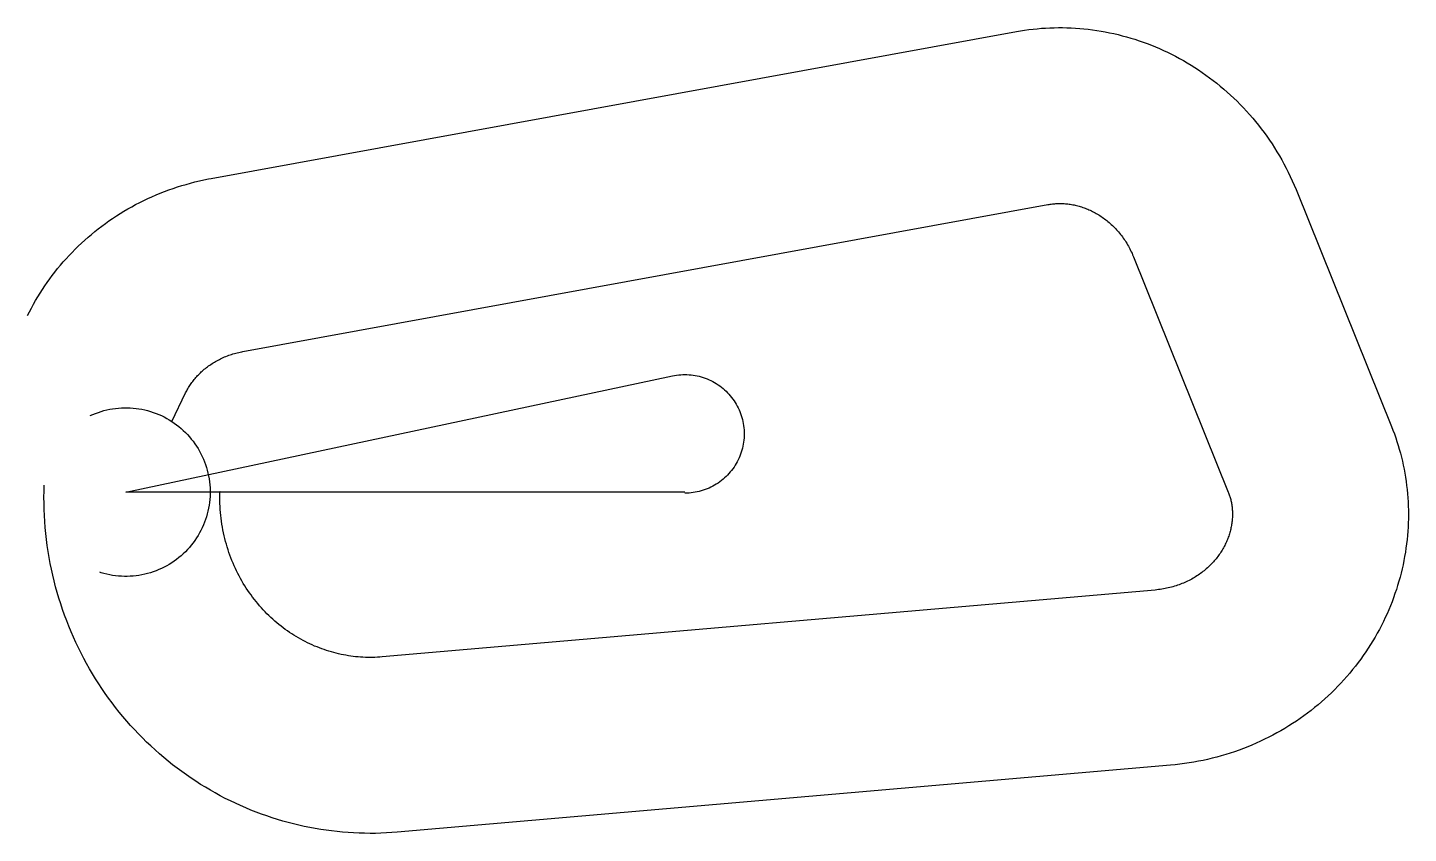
# Model space of a CAD drawing. Header units: metres. Extents: x -2567 to 33538, y -8926 to 12146.
import ezdxf

# ---------------------------------------------------------------- set-up
doc = ezdxf.new("R2010")
doc.units = ezdxf.units.M

msp = doc.modelspace()

# ---------------------------------------------------------------- linework, layer by layer
at = {"layer": 'Boundry', "color": 1}
for p, q in [((2231, 8200), (23287, 12043)), ((30619, 7868), (33095, 1718)), ((3057, 3675), (24113, 7518)), ((26352, 6150), (28828, 0)), ((1201, 1849), (1565, 2593)), ((26918, -2561), (6702, -4312)), ((27315, -7144), (7099, -8895))]:
    msp.add_line(p, q, dxfattribs=at)
at = {"layer": 'NorminalTrack', "color": 1}
msp.add_lwpolyline([(14616, 0), (0, 0), (14297, 3039), (14297, 3039), (14350, 3049), (14403, 3058), (14457, 3064), (14511, 3069), (14565, 3072), (14619, 3073), (14673, 3072), (14727, 3069), (14781, 3064), (14835, 3058), (14888, 3049), (14941, 3039), (14994, 3027), (15046, 3013), (15098, 2997), (15149, 2979), (15200, 2960), (15250, 2939), (15299, 2916), (15347, 2891), (15394, 2865), (15441, 2837), (15486, 2808), (15531, 2777), (15574, 2744), (15616, 2710), (15657, 2674), (15696, 2637), (15735, 2599), (15771, 2560), (15807, 2519), (15841, 2477), (15874, 2433), (15905, 2389), (15934, 2344), (15962, 2297), (15988, 2250), (16013, 2202), (16036, 2153), (16057, 2103), (16076, 2052), (16094, 2001), (16110, 1949), (16124, 1897), (16136, 1844), (16146, 1791), (16155, 1738), (16161, 1684), (16166, 1630), (16169, 1576), (16170, 1522), (16169, 1468), (16166, 1414), (16161, 1360), (16155, 1306), (16146, 1253), (16136, 1199), (16124, 1147), (16110, 1094), (16094, 1043), (16076, 992), (16057, 941), (16036, 891), (16013, 842), (15988, 794), (15962, 747), (15934, 700), (15905, 655), (15874, 610), (15841, 567), (15807, 525), (15771, 484), (15735, 445), (15696, 406), (15657, 369), (15616, 334), (15574, 300), (15531, 267), (15486, 236), (15441, 207), (15394, 179), (15347, 153), (15299, 128), (15250, 105), (15200, 84), (15149, 65), (15098, 47), (15046, 31), (14994, 17), (14941, 5), (14888, -5), (14835, -14), (14781, -20), (14727, -25), (14673, -28), (14619, -29)], dxfattribs=at)
at = {"layer": 'WindSpiral', "color": 5}
for points in [[(23287, 12043), (23395, 12062), (23503, 12079), (23612, 12094), (23722, 12107), (23832, 12118), (23942, 12128), (24052, 12135), (24163, 12141), (24274, 12144), (24385, 12146), (24497, 12146), (24608, 12143), (24720, 12139), (24832, 12133), (24943, 12125), (25055, 12115), (25167, 12103), (25279, 12089), (25390, 12073), (25502, 12055), (25613, 12035), (25725, 12013), (25836, 11989), (25946, 11963), (26057, 11935), (26167, 11905), (26277, 11873), (26386, 11840), (26495, 11804), (26603, 11766), (26711, 11727), (26818, 11685), (26925, 11642), (27031, 11596), (27137, 11549), (27242, 11500), (27346, 11449), (27449, 11396), (27552, 11341), (27654, 11284), (27754, 11225), (27854, 11165), (27954, 11103), (28052, 11038), (28149, 10973), (28245, 10905), (28340, 10835), (28434, 10764), (28527, 10691), (28619, 10616), (28709, 10540), (28799, 10462), (28887, 10382), (28973, 10301), (29059, 10218), (29143, 10133), (29226, 10047), (29307, 9959), (29387, 9870), (29466, 9779), (29543, 9687), (29618, 9593), (29692, 9498), (29765, 9401), (29836, 9303), (29905, 9204), (29972, 9103), (30038, 9001), (30102, 8898), (30165, 8793), (30226, 8687), (30284, 8580), (30342, 8472), (30397, 8363), (30450, 8252), (30502, 8141), (30552, 8028), (30600, 7915), (30619, 7868)], [(-2567, 4614), (-2518, 4714), (-2466, 4813), (-2413, 4911), (-2357, 5008), (-2300, 5105), (-2242, 5200), (-2181, 5295), (-2119, 5389), (-2055, 5482), (-1989, 5573), (-1922, 5664), (-1853, 5754), (-1782, 5843), (-1710, 5930), (-1636, 6017), (-1560, 6102), (-1483, 6186), (-1404, 6269), (-1324, 6350), (-1242, 6431), (-1159, 6510), (-1074, 6587), (-988, 6663), (-900, 6738), (-811, 6812), (-720, 6884), (-628, 6954), (-535, 7023), (-440, 7090), (-344, 7156), (-246, 7220), (-148, 7283), (-48, 7344), (53, 7403), (155, 7461), (258, 7517), (363, 7571), (468, 7624), (575, 7674), (682, 7723), (791, 7770), (901, 7815), (1011, 7859), (1122, 7900), (1235, 7940), (1348, 7978), (1462, 8013), (1577, 8047), (1692, 8079), (1808, 8109), (1925, 8137), (2042, 8163), (2161, 8187), (2231, 8200)], [(24113, 7518), (24142, 7523), (24171, 7528), (24200, 7532), (24230, 7535), (24260, 7538), (24290, 7541), (24321, 7543), (24351, 7544), (24382, 7545), (24413, 7546), (24444, 7546), (24475, 7545), (24507, 7544), (24538, 7542), (24570, 7540), (24602, 7537), (24634, 7534), (24666, 7530), (24698, 7525), (24730, 7520), (24763, 7514), (24795, 7508), (24828, 7501), (24860, 7493), (24893, 7485), (24926, 7476), (24958, 7466), (24991, 7456), (25023, 7446), (25056, 7434), (25088, 7422), (25121, 7410), (25153, 7397), (25186, 7383), (25218, 7368), (25250, 7353), (25282, 7338), (25314, 7321), (25346, 7304), (25378, 7287), (25409, 7268), (25440, 7249), (25471, 7230), (25502, 7209), (25533, 7189), (25564, 7167), (25594, 7145), (25624, 7122), (25654, 7099), (25683, 7075), (25712, 7050), (25741, 7025), (25770, 6999), (25798, 6973), (25826, 6946), (25853, 6918), (25881, 6890), (25907, 6861), (25934, 6831), (25960, 6801), (25985, 6771), (26011, 6739), (26035, 6707), (26060, 6675), (26083, 6642), (26107, 6609), (26130, 6575), (26152, 6540), (26174, 6505), (26195, 6469), (26216, 6433), (26236, 6396), (26256, 6359), (26275, 6321), (26293, 6283), (26311, 6245), (26328, 6205), (26345, 6166), (26352, 6150)], [(1565, 2593), (1579, 2621), (1593, 2649), (1608, 2676), (1624, 2704), (1640, 2731), (1657, 2758), (1674, 2785), (1692, 2812), (1710, 2839), (1729, 2865), (1749, 2892), (1769, 2918), (1789, 2944), (1811, 2969), (1832, 2995), (1855, 3020), (1878, 3045), (1901, 3070), (1925, 3094), (1949, 3118), (1975, 3142), (2000, 3165), (2026, 3188), (2053, 3211), (2080, 3233), (2108, 3255), (2136, 3277), (2165, 3298), (2194, 3319), (2224, 3340), (2255, 3360), (2285, 3379), (2317, 3398), (2348, 3417), (2381, 3435), (2413, 3453), (2446, 3470), (2480, 3487), (2514, 3503), (2549, 3519), (2584, 3534), (2619, 3548), (2655, 3563), (2691, 3576), (2727, 3589), (2764, 3601), (2802, 3613), (2839, 3624), (2878, 3635), (2916, 3644), (2955, 3654), (2994, 3662), (3033, 3670), (3057, 3675)], [(-932, 1998), (-861, 2029), (-790, 2058), (-718, 2085), (-645, 2108), (-571, 2130), (-496, 2148), (-421, 2164), (-345, 2178), (-269, 2188), (-192, 2196), (-115, 2202), (-38, 2204), (38, 2204), (115, 2202), (192, 2196), (269, 2188), (345, 2178), (421, 2164), (496, 2148), (571, 2130), (645, 2108), (718, 2085), (790, 2058), (861, 2029), (932, 1998), (1001, 1964), (1069, 1928), (1136, 1890), (1201, 1849), (1265, 1806), (1327, 1761), (1387, 1713), (1446, 1664), (1504, 1612), (1559, 1559), (1612, 1504), (1664, 1446), (1713, 1387), (1761, 1327), (1806, 1265), (1849, 1201), (1890, 1136), (1928, 1069), (1964, 1001), (1998, 932), (2029, 861), (2058, 790), (2085, 718), (2108, 645), (2130, 571), (2148, 496), (2164, 421), (2178, 345), (2188, 269), (2196, 192), (2202, 115), (2204, 38), (2204, -38), (2202, -115), (2196, -192), (2188, -269), (2178, -345), (2164, -421), (2148, -496), (2130, -571), (2108, -645), (2085, -718), (2058, -790), (2029, -861), (1998, -932), (1964, -1001), (1928, -1069), (1890, -1136), (1849, -1201), (1806, -1265), (1761, -1327), (1713, -1387), (1664, -1446), (1612, -1504), (1559, -1559), (1504, -1612), (1446, -1664), (1387, -1713), (1327, -1761), (1265, -1806), (1201, -1849), (1136, -1890), (1069, -1928), (1001, -1964), (932, -1998), (861, -2029), (790, -2058), (718, -2085), (645, -2108), (571, -2130), (496, -2148), (421, -2164), (345, -2178), (269, -2188), (192, -2196), (115, -2202), (38, -2204), (-38, -2204), (-115, -2202), (-192, -2196), (-269, -2188), (-345, -2178), (-421, -2164), (-496, -2148), (-571, -2130), (-645, -2108), (-681, -2097)], [(33095, 1718), (33134, 1620), (33171, 1521), (33206, 1421), (33239, 1321), (33271, 1220), (33301, 1118), (33330, 1015), (33356, 911), (33381, 808), (33404, 703), (33425, 598), (33445, 492), (33462, 386), (33478, 279), (33492, 172), (33504, 65), (33515, -43), (33523, -151), (33530, -259), (33534, -368), (33537, -477), (33538, -586), (33537, -696), (33534, -805), (33529, -915), (33522, -1025), (33513, -1134), (33502, -1244), (33490, -1354), (33475, -1463), (33459, -1573), (33440, -1682), (33420, -1791), (33398, -1901), (33373, -2009), (33347, -2118), (33319, -2226), (33289, -2334), (33257, -2442), (33223, -2549), (33187, -2655), (33150, -2762), (33110, -2867), (33068, -2972), (33025, -3077), (32980, -3181), (32932, -3284), (32883, -3387), (32832, -3489), (32779, -3590), (32725, -3690), (32668, -3790), (32610, -3889), (32550, -3986), (32488, -4083), (32424, -4179), (32359, -4274), (32292, -4368), (32223, -4461), (32152, -4553), (32080, -4644), (32006, -4734), (31930, -4822), (31853, -4909), (31774, -4995), (31693, -5080), (31611, -5163), (31527, -5246), (31442, -5326), (31355, -5406), (31267, -5484), (31177, -5560), (31086, -5635), (30993, -5709), (30899, -5781), (30803, -5851), (30706, -5920), (30608, -5988), (30509, -6053), (30408, -6117), (30306, -6180), (30202, -6241), (30098, -6299), (29992, -6357), (29886, -6412), (29778, -6466), (29669, -6518), (29559, -6568), (29448, -6616), (29336, -6662), (29223, -6706), (29109, -6749), (28994, -6789), (28878, -6828), (28762, -6864), (28645, -6899), (28527, -6931), (28408, -6962), (28289, -6991), (28169, -7017), (28048, -7041), (27927, -7064), (27805, -7084), (27682, -7102), (27560, -7118), (27436, -7132), (27315, -7144)], [(7099, -8895), (6957, -8906), (6814, -8915), (6672, -8921), (6529, -8925), (6386, -8926), (6243, -8924), (6099, -8920), (5956, -8914), (5812, -8905), (5669, -8894), (5525, -8880), (5382, -8863), (5239, -8844), (5096, -8823), (4953, -8799), (4810, -8772), (4668, -8743), (4526, -8712), (4385, -8677), (4244, -8641), (4103, -8602), (3963, -8560), (3824, -8516), (3685, -8470), (3547, -8420), (3409, -8369), (3273, -8315), (3137, -8259), (3002, -8200), (2868, -8138), (2734, -8075), (2602, -8009), (2471, -7940), (2341, -7869), (2212, -7796), (2084, -7721), (1957, -7643), (1832, -7563), (1707, -7480), (1584, -7396), (1463, -7309), (1343, -7220), (1224, -7129), (1107, -7035), (991, -6940), (877, -6842), (764, -6742), (653, -6640), (544, -6536), (436, -6430), (330, -6322), (226, -6213), (124, -6101), (24, -5987), (-75, -5871), (-172, -5754), (-266, -5635), (-359, -5514), (-450, -5391), (-538, -5267), (-625, -5140), (-709, -5013), (-791, -4883), (-872, -4752), (-949, -4620), (-1025, -4486), (-1098, -4351), (-1169, -4214), (-1238, -4076), (-1305, -3936), (-1369, -3795), (-1430, -3653), (-1490, -3510), (-1546, -3365), (-1601, -3220), (-1652, -3073), (-1702, -2925), (-1749, -2776), (-1793, -2627), (-1834, -2476), (-1873, -2325), (-1910, -2172), (-1944, -2019), (-1975, -1865), (-2003, -1711), (-2029, -1555), (-2052, -1400), (-2073, -1243), (-2091, -1086), (-2106, -929), (-2118, -771), (-2127, -613), (-2134, -455), (-2138, -296), (-2139, -137), (-2138, 22), (-2134, 181), (-2134, 184)], [(6702, -4312), (6640, -4317), (6578, -4321), (6515, -4324), (6453, -4325), (6390, -4326), (6327, -4325), (6264, -4323), (6201, -4321), (6137, -4317), (6074, -4312), (6010, -4305), (5947, -4298), (5883, -4290), (5819, -4280), (5756, -4269), (5692, -4257), (5628, -4245), (5565, -4230), (5501, -4215), (5438, -4199), (5375, -4181), (5312, -4162), (5249, -4142), (5186, -4121), (5124, -4099), (5062, -4076), (5000, -4051), (4938, -4026), (4876, -3999), (4815, -3971), (4754, -3942), (4694, -3912), (4634, -3881), (4574, -3848), (4515, -3814), (4456, -3780), (4398, -3744), (4340, -3707), (4283, -3669), (4226, -3630), (4170, -3590), (4114, -3548), (4059, -3506), (4005, -3463), (3951, -3418), (3898, -3373), (3845, -3326), (3793, -3279), (3742, -3230), (3692, -3180), (3642, -3130), (3593, -3078), (3545, -3026), (3498, -2972), (3451, -2918), (3406, -2862), (3361, -2806), (3317, -2749), (3274, -2690), (3232, -2631), (3191, -2571), (3151, -2511), (3112, -2449), (3073, -2387), (3036, -2323), (3000, -2259), (2965, -2194), (2931, -2129), (2898, -2063), (2866, -1996), (2835, -1928), (2806, -1859), (2777, -1790), (2750, -1720), (2723, -1650), (2698, -1579), (2674, -1507), (2652, -1435), (2630, -1363), (2610, -1289), (2591, -1215), (2573, -1141), (2557, -1066), (2541, -991), (2527, -916), (2515, -840), (2503, -763), (2493, -686), (2485, -609), (2477, -532), (2471, -454), (2467, -376), (2463, -298), (2461, -219), (2461, -141), (2461, -62), (2463, 17), (2464, 18)], [(28828, 0), (28837, -23), (28846, -47), (28855, -71), (28863, -96), (28871, -120), (28878, -145), (28885, -171), (28892, -196), (28898, -222), (28904, -248), (28909, -275), (28914, -301), (28918, -328), (28922, -356), (28926, -383), (28929, -411), (28932, -439), (28934, -467), (28936, -495), (28937, -524), (28937, -552), (28938, -581), (28937, -610), (28937, -640), (28935, -669), (28933, -698), (28931, -728), (28928, -758), (28925, -788), (28921, -818), (28916, -848), (28911, -878), (28905, -909), (28899, -939), (28892, -969), (28885, -1000), (28877, -1031), (28869, -1061), (28860, -1092), (28850, -1122), (28840, -1153), (28829, -1183), (28817, -1214), (28805, -1244), (28793, -1275), (28779, -1305), (28765, -1336), (28751, -1366), (28736, -1396), (28720, -1426), (28704, -1456), (28687, -1485), (28670, -1515), (28652, -1544), (28633, -1574), (28614, -1603), (28594, -1632), (28573, -1660), (28552, -1689), (28530, -1717), (28508, -1745), (28485, -1773), (28462, -1800), (28438, -1827), (28413, -1854), (28388, -1881), (28362, -1907), (28335, -1933), (28308, -1959), (28281, -1984), (28253, -2009), (28224, -2033), (28195, -2057), (28165, -2081), (28134, -2104), (28104, -2127), (28072, -2149), (28040, -2171), (28008, -2193), (27975, -2214), (27941, -2234), (27907, -2254), (27872, -2274), (27837, -2293), (27802, -2311), (27766, -2329), (27729, -2346), (27692, -2363), (27655, -2379), (27617, -2395), (27579, -2410), (27540, -2424), (27501, -2438), (27462, -2451), (27422, -2464), (27382, -2476), (27341, -2487), (27300, -2497), (27259, -2507), (27217, -2516), (27175, -2525), (27133, -2533), (27090, -2540), (27047, -2546), (27004, -2552), (26961, -2557), (26918, -2561)]]:
    msp.add_lwpolyline(points, dxfattribs=at)

doc.saveas('drawing.dxf')
